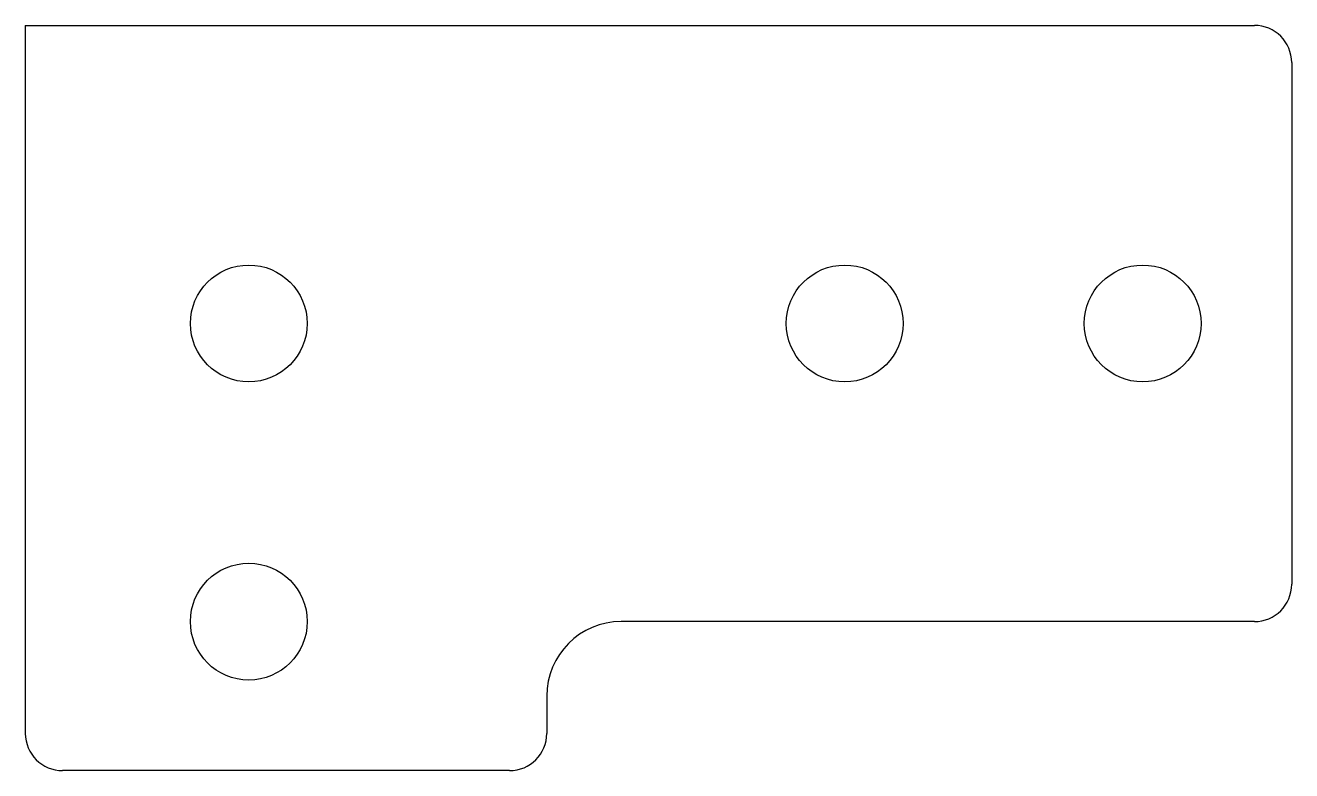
# Model space of a CAD drawing. Extents: x -0.88 to 1.25, y 0 to 1.25.
import ezdxf

# ---------------------------------------------------------------- set-up
doc = ezdxf.new("R2010")
doc.units = 0
doc.header["$MEASUREMENT"] = 0
doc.layers.add('VISIBLE', color=7, linetype='CONTINUOUS')

msp = doc.modelspace()

# ---------------------------------------------------------------- linework, layer by layer
at = {"layer": 'VISIBLE'}
for p, q in [((-0.875, 1.25), (1.1875, 1.25)), ((-0.875, 1.25), (-0.875, 0.0625)), ((1.25, 1.1875), (1.25, 0.3125)), ((1.1875, 0.25), (0.125, 0.25)), ((0, 0.125), (0, 0.0625)), ((-0.0625, 0), (-0.8125, 0))]:
    msp.add_line(p, q, dxfattribs=at)
for centre in [(-0.5, 0.75), (0.5, 0.75), (1, 0.75), (-0.5, 0.25)]:
    msp.add_circle(centre, 0.098, dxfattribs=at)
for centre, radius, start, end in [((1.1875, 1.1875), 0.0625, 0, 90), ((1.1875, 0.3125), 0.0625, 270, 0), ((0.125, 0.125), 0.125, 90, 180), ((-0.8125, 0.0625), 0.0625, 180, 270), ((-0.0625, 0.0625), 0.0625, 270, 0)]:
    msp.add_arc(centre, radius, start, end, dxfattribs=at)

doc.saveas('drawing.dxf')
